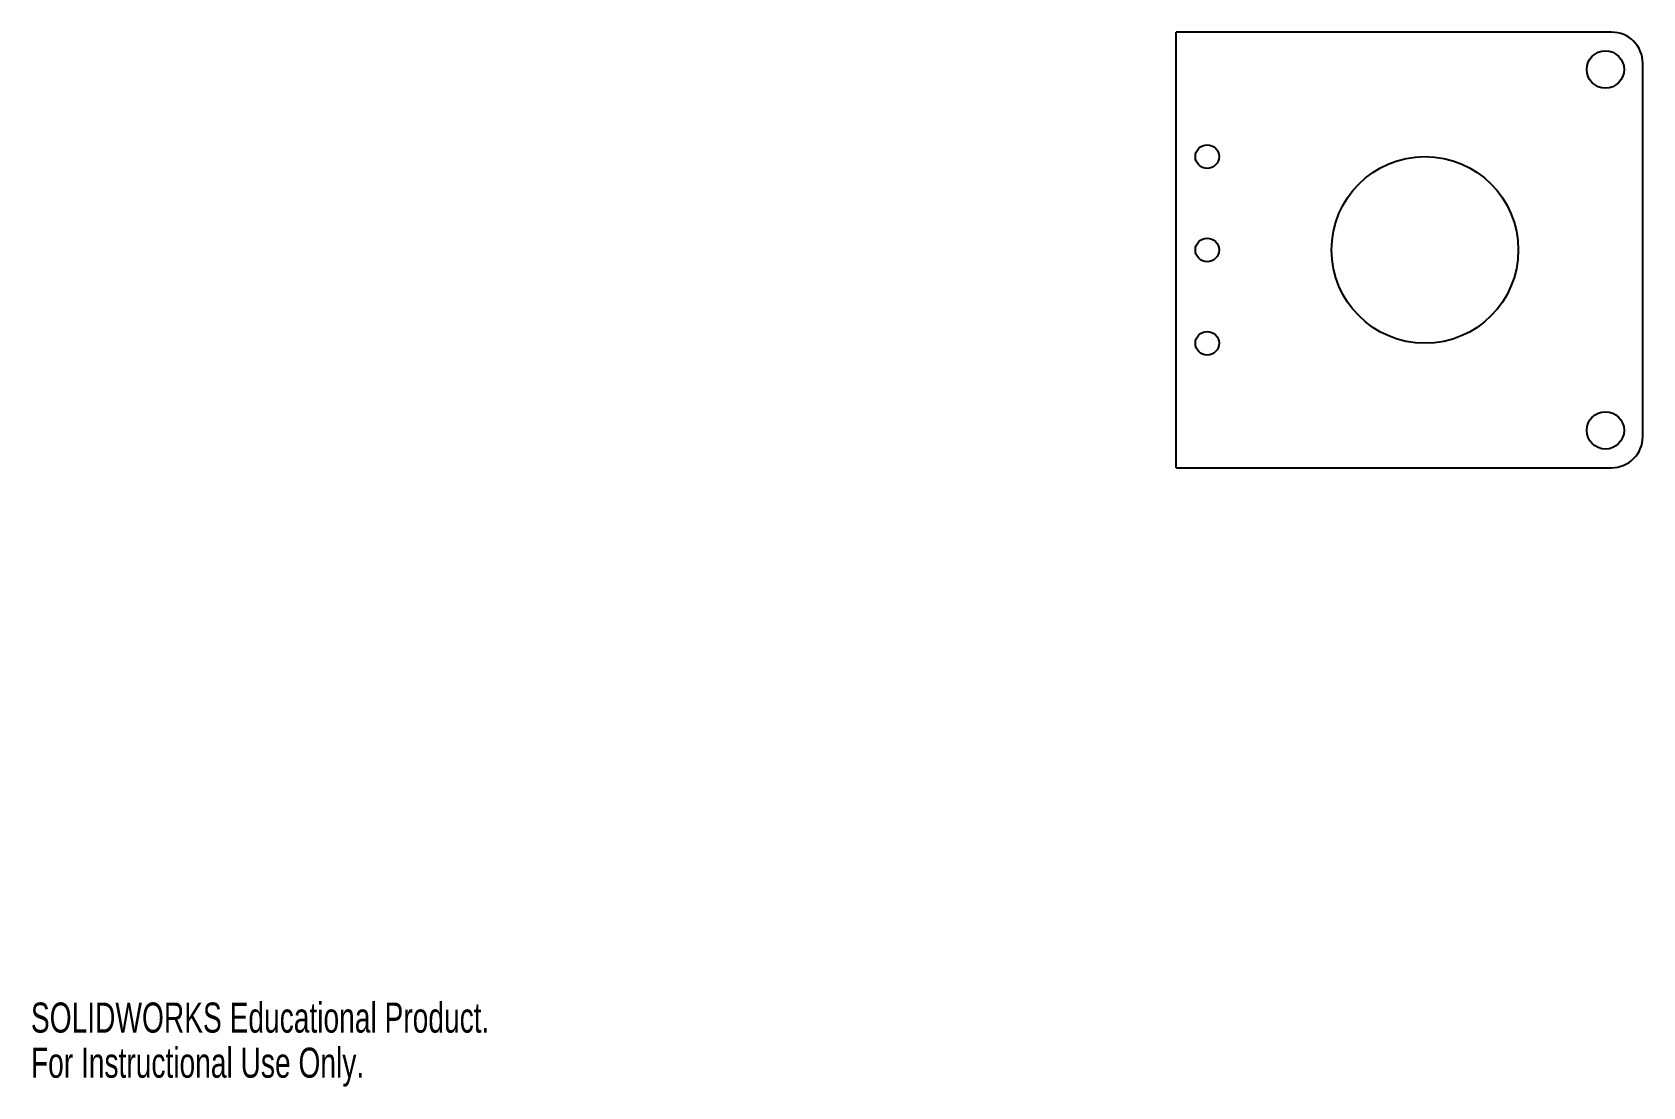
# Model space of a CAD drawing. Header units: millimetres. Extents: x 0 to 259, y 0 to 169.
import ezdxf

# ---------------------------------------------------------------- set-up
doc = ezdxf.new("R2010")
doc.units = ezdxf.units.MM
doc.styles.add('SLDTEXTSTYLE0', font='TXT', dxfattribs={"width": 0.7})

msp = doc.modelspace()

# ---------------------------------------------------------------- linework, layer by layer
at = {"color": 7, "linetype": 'Continuous', "lineweight": 25}
for p, q in [((184.05, 99.44), (184.05, 169.44)), ((254.05, 169.44), (184.05, 169.44)), ((259.05, 104.44), (259.05, 164.44)), ((184.05, 99.44), (254.05, 99.44))]:
    msp.add_line(p, q, dxfattribs=at)
for centre, radius in [((253.05, 163.44), 3), ((189.05, 149.44), 1.9), ((224.05, 134.44), 15), ((189.05, 134.44), 1.9), ((189.05, 119.44), 1.9), ((253.05, 105.44), 3)]:
    msp.add_circle(centre, radius, dxfattribs=at)
for centre, start, end in [((254.05, 164.44), 0, 90), ((254.05, 104.44), 270, 0)]:
    msp.add_arc(centre, 5, start, end, dxfattribs=at)

# ---------------------------------------------------------------- texts
at = {"color": 7, "linetype": 'Continuous', "char_height": 4.8336, "attachment_point": 1, "style": 'SLDTEXTSTYLE0'}
for s, insert in [('SOLIDWORKS Educational Product.', (0, 13.48)), ('For Instructional Use Only.', (0, 6.23))]:
    msp.add_mtext(s, dxfattribs=dict(at, insert=insert))

doc.saveas('drawing.dxf')
